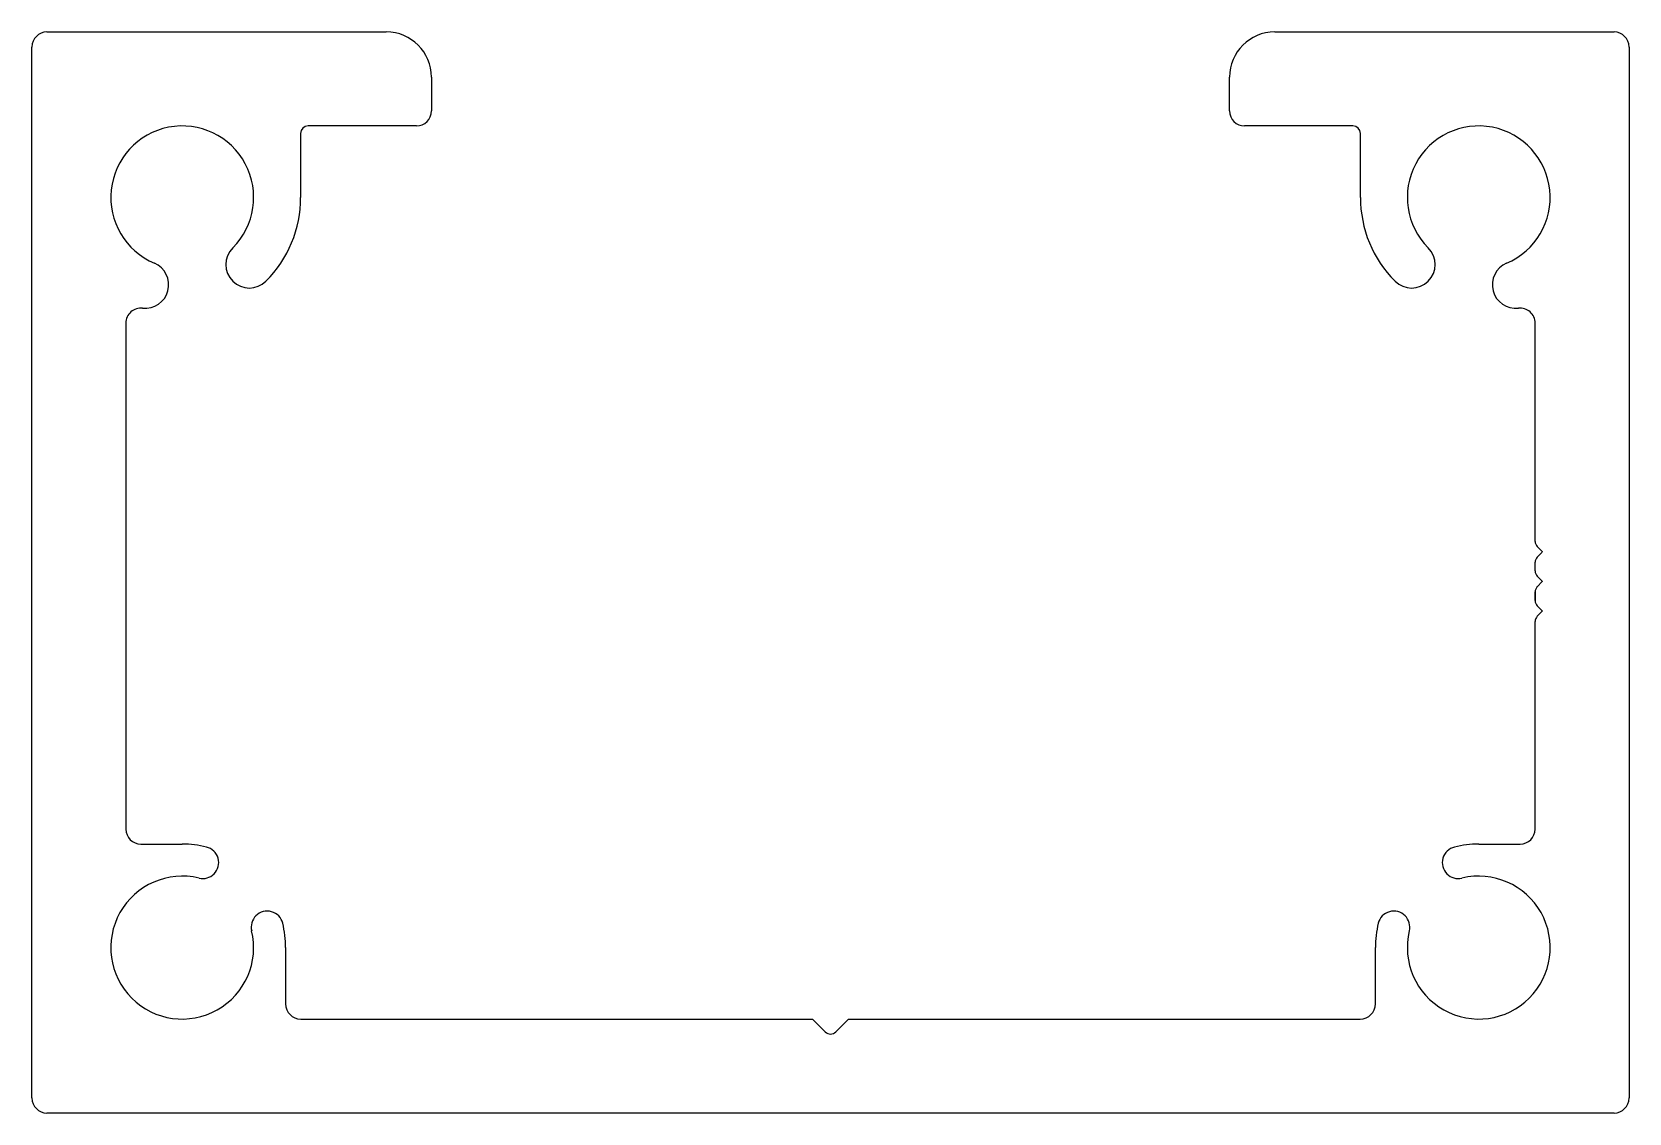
# Model space of a CAD drawing. Extents: x -26.9 to 27.1, y 1.5 to 38.
import ezdxf

# ---------------------------------------------------------------- set-up
doc = ezdxf.new("R2010")
doc.units = 0
doc.layers.get('0').update_dxf_attribs({"linetype": 'CONTINUOUS'})

msp = doc.modelspace()

# ---------------------------------------------------------------- linework, layer by layer
at = {"color": 7}
for p, q in [((-26.392, 38.045), (-14.924, 38.045)), ((15.099, 38.045), (26.567, 38.045)), ((-26.9, 2.041), (-26.9, 37.537)), ((27.075, 37.537), (27.075, 2.041)), ((-13.4, 36.521), (-13.4, 35.378)), ((13.575, 35.378), (13.575, 36.521)), ((-17.819, 34.62), (-17.819, 32.457)), ((-13.908, 34.87), (-17.569, 34.87)), ((17.745, 34.87), (14.083, 34.87)), ((17.995, 32.457), (17.995, 34.62)), ((-23.725, 28.211), (-23.725, 11.124)), ((23.9, 20.84), (23.9, 28.211)), ((24.144, 20.493), (23.973, 20.664)), ((23.9, 19.841), (23.9, 20.133)), ((23.973, 20.31), (24.144, 20.481)), ((24.144, 19.493), (23.973, 19.664)), ((23.973, 19.31), (24.144, 19.481)), ((23.9, 18.841), (23.9, 19.134)), ((23.9, 19.134), (23.9, 18.841)), ((23.9, 18.841), (23.9, 19.134)), ((23.9, 19.134), (23.9, 18.841)), ((23.9, 18.841), (23.9, 19.134)), ((24.144, 18.493), (23.973, 18.664)), ((23.973, 18.31), (24.144, 18.481)), ((23.9, 11.124), (23.9, 18.134)), ((-23.215, 10.614), (-21.82, 10.614)), ((21.995, 10.614), (23.39, 10.614)), ((-20.745, 9.609), (-20.745, 9.609)), ((20.921, 9.609), (20.921, 9.609)), ((-19.331, 8.195), (-19.331, 8.195)), ((19.506, 8.195), (19.506, 8.195)), ((-18.327, 7.121), (-18.327, 5.218)), ((18.502, 5.218), (18.502, 7.121)), ((-17.817, 4.708), (-0.526, 4.708)), ((-0.526, 4.708), (-0.092, 4.274)), ((0.267, 4.274), (0.701, 4.708)), ((0.701, 4.708), (17.992, 4.708)), ((26.567, 1.533), (-26.392, 1.533))]:
    msp.add_line(p, q, dxfattribs=at)
for centre, radius, start, end in [((-26.392, 37.537), 0.508, 90, 180), ((-14.924, 36.521), 1.524, 360, 90), ((15.099, 36.521), 1.524, 90, 180), ((26.567, 37.537), 0.508, 0, 90), ((-13.908, 35.378), 0.508, 270, 360), ((14.083, 35.378), 0.508, 180, 270), ((-21.82, 32.457), 2.413, 315, 247), ((-17.569, 34.62), 0.25, 90, 180), ((17.745, 34.62), 0.25, 0, 90), ((21.995, 32.457), 2.413, 293, 225), ((-21.82, 32.457), 4.001, 315, 360), ((21.995, 32.457), 4, 180, 225), ((-23.073, 29.505), 0.794, 263.6479, 67), ((-19.552, 30.19), 0.794, 135, 315), ((19.728, 30.19), 0.794, 225, 45), ((23.248, 29.505), 0.794, 113, 276.3521), ((-23.217, 28.211), 0.508, 83.6479, 180), ((23.392, 28.211), 0.508, 360, 96.3521), ((24.15, 20.84), 0.25, 180, 225), ((24.15, 20.133), 0.25, 135, 180), ((24.139, 20.487), 0.008, 315, 45), ((24.15, 19.841), 0.25, 180, 225), ((24.139, 19.487), 0.008, 315, 45), ((24.15, 19.134), 0.25, 135, 180), ((24.15, 18.841), 0.25, 180, 225), ((24.139, 18.487), 0.008, 315, 45), ((24.15, 18.134), 0.25, 135, 180), ((-23.215, 11.124), 0.51, 180, 270), ((23.39, 11.124), 0.51, 270, 360), ((-21.82, 7.121), 3.493, 76.4332, 90), ((-21.127, 9.991), 0.54, 315, 76.4332), ((21.302, 9.991), 0.54, 103.5668, 225), ((21.995, 7.121), 3.493, 90, 103.5668), ((-21.82, 7.121), 2.413, 76.4332, 13.5668), ((-21.127, 9.991), 0.54, 256.4332, 315), ((21.995, 7.121), 2.413, 166.4332, 103.5668), ((21.302, 9.991), 0.54, 225, 283.5668), ((-18.949, 7.813), 0.54, 135, 193.5668), ((-18.949, 7.813), 0.54, 13.5668, 135), ((19.125, 7.813), 0.54, 45, 166.4332), ((19.125, 7.813), 0.54, 346.4332, 45), ((-21.82, 7.121), 3.493, 0, 13.5668), ((21.995, 7.121), 3.493, 166.4332, 180), ((-17.817, 5.218), 0.51, 180, 270), ((17.992, 5.218), 0.51, 270, 0), ((0.088, 4.454), 0.254, 225, 315), ((-26.392, 2.041), 0.508, 180, 270), ((26.567, 2.041), 0.508, 270, 360)]:
    msp.add_arc(centre, radius, start, end, dxfattribs=at)

doc.saveas('drawing.dxf')
